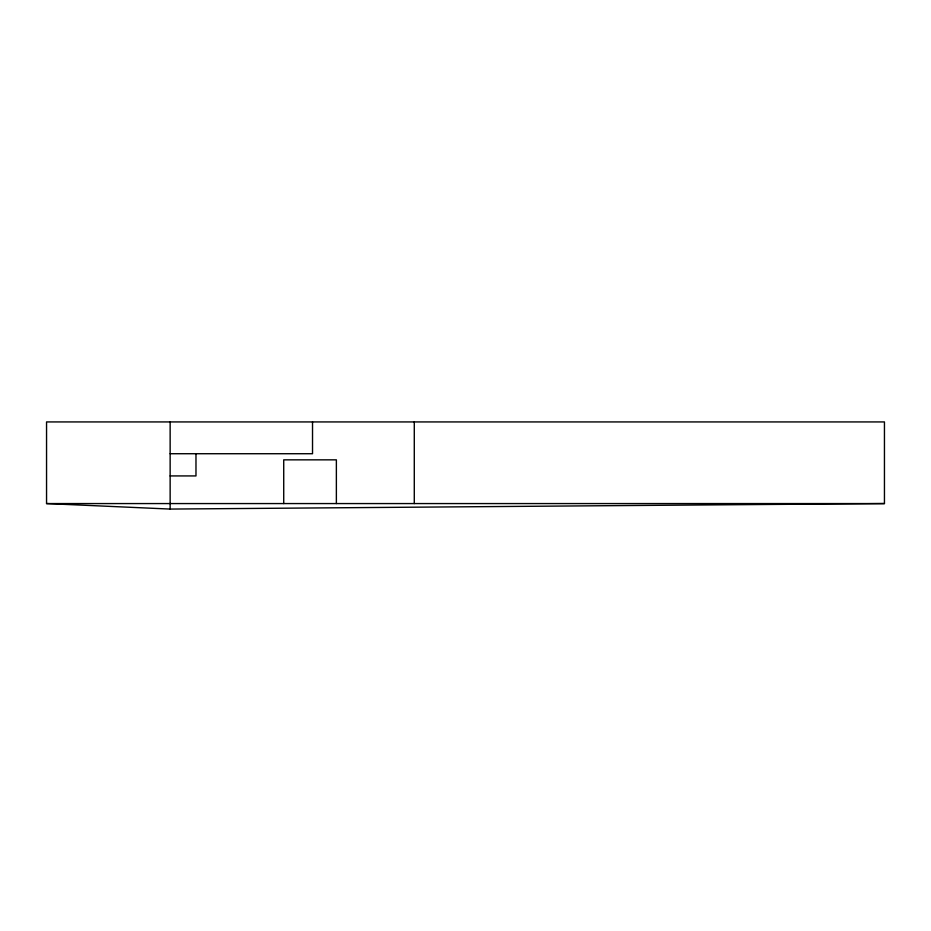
<?xml version="1.0" encoding="UTF-8"?>
<svg xmlns="http://www.w3.org/2000/svg" width="931" height="931" viewBox="0 0 931 931"><rect width="100%" height="100%" fill="white"/><g stroke="black" fill="none" stroke-linecap="round" stroke-linejoin="round"><path stroke-width="1.4" d="M170.14 509.071L884.45 503.566L884.45 421.929L46.55 421.929L46.55 503.566L170.14 509.071L170.14 421.929M170.14 453.723L312.525 453.723L312.525 421.929M170.14 475.927L195.976 475.927L195.976 453.723M46.55 503.566L884.45 503.566M414.283 421.929L414.283 503.566M336.37 503.566L336.37 459.844L283.722 459.844L283.722 503.566"/></g></svg>
